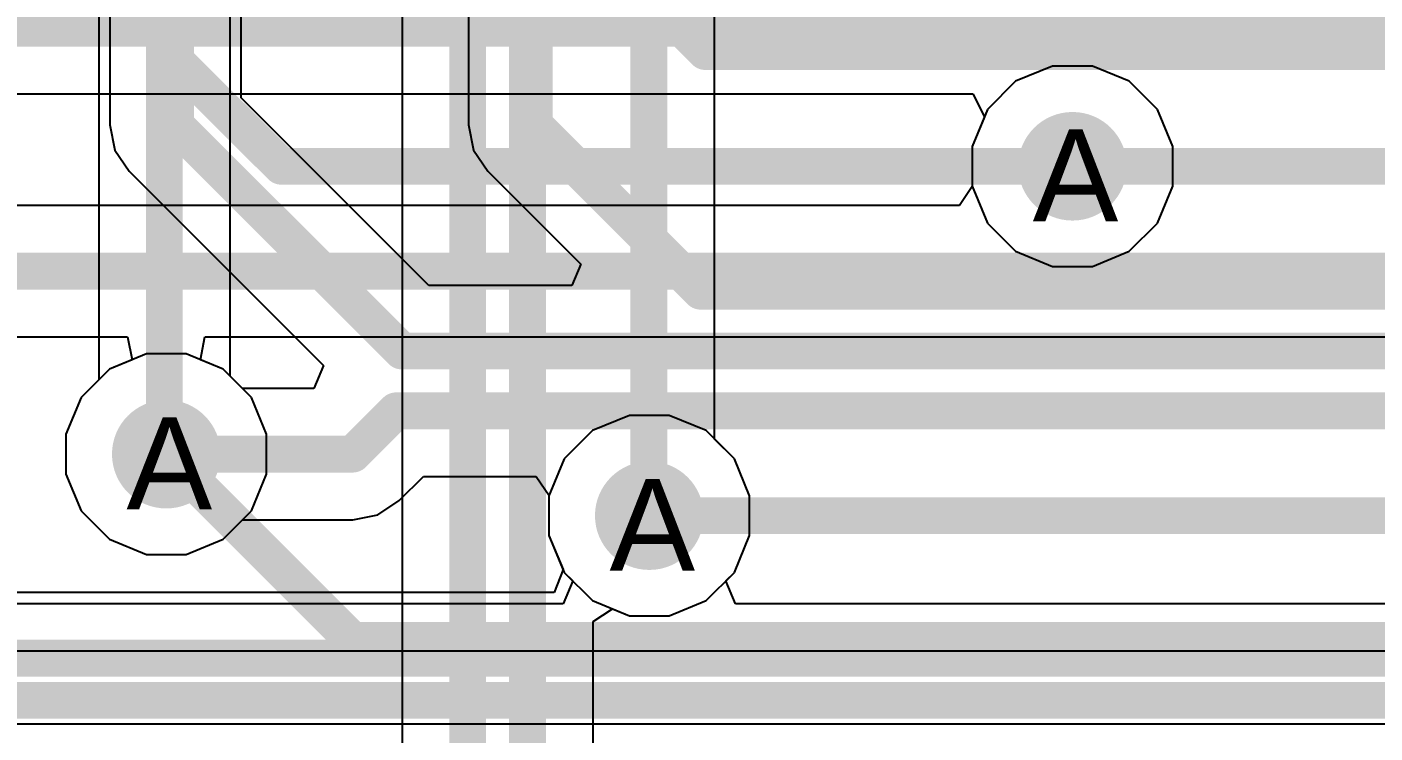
# Model space of a CAD drawing. Header units: inches. Extents: x 0 to 5271, y 0 to 5417.
# Drawn here: x 78.28 to 85.72, y 63.16 to 67.06 of the extents above; entities that cross this region are included whole.
import ezdxf

# ---------------------------------------------------------------- set-up
doc = ezdxf.new("R2010")
doc.units = ezdxf.units.IN
for name, color, linetype in [('Bottom Layer', 5, 'Continuous'), ('Drill Drawing', 1, 'Continuous'), ('L2_GND1', 16, 'Continuous'), ('L3_SIG1', 76, 'Continuous'), ('L4_PWR', 90, 'Continuous'), ('L5_GND2', 156, 'Continuous'), ('L6_SIG2', 130, 'Continuous'), ('L7_GND3', 216, 'Continuous'), ('Top Layer', 1, 'Continuous'), ('Via Holes', 16, 'Continuous')]:
    doc.layers.add(name, color=color, linetype=linetype)
doc.styles.add('Arial', font='', dxfattribs={"height": 0.2})
doc.styles.get('Arial').set_extended_font_data('Arial')

msp = doc.modelspace()

# ---------------------------------------------------------------- hatches: boundary and pattern name
at = {"layer": 'Bottom Layer'}
h = msp.add_hatch(color=5, dxfattribs=at)
edge = h.paths.add_edge_path()
edge.add_arc((84.0486, 66.294), 0.2999994, 0, 360)
h = msp.add_hatch(color=5, dxfattribs=at)
edge = h.paths.add_edge_path()
edge.add_arc((79.0448, 64.7034012), 0.2999994, 0, 360)
h = msp.add_hatch(color=5, dxfattribs=at)
edge = h.paths.add_edge_path()
edge.add_arc((81.7118, 64.36359999999999), 0.2999994, 0, 360)
at = {"layer": 'L2_GND1'}
h = msp.add_hatch(color=16, dxfattribs=at)
edge = h.paths.add_edge_path()
edge.add_arc((84.0486, 66.294), 0.2999994, 0, 360)
h = msp.add_hatch(color=16, dxfattribs=at)
edge = h.paths.add_edge_path()
edge.add_arc((79.0448, 64.7034012), 0.2999994, 0, 360)
h = msp.add_hatch(color=16, dxfattribs=at)
edge = h.paths.add_edge_path()
edge.add_arc((81.7118, 64.36359999999999), 0.2999994, 0, 360)
at = {"layer": 'L3_SIG1'}
h = msp.add_hatch(color=76, dxfattribs=at)
edge = h.paths.add_edge_path()
edge.add_arc((84.0486, 66.294), 0.2999994, 0, 360)
h = msp.add_hatch(color=76, dxfattribs=at)
edge = h.paths.add_edge_path()
edge.add_arc((79.0448, 64.7034012), 0.2999994, 0, 360)
h = msp.add_hatch(color=76, dxfattribs=at)
edge = h.paths.add_edge_path()
edge.add_arc((81.7118, 64.36359999999999), 0.2999994, 0, 360)
at = {"layer": 'L4_PWR'}
h = msp.add_hatch(color=90, dxfattribs=at)
edge = h.paths.add_edge_path()
edge.add_arc((84.0486, 66.294), 0.2999994, 0, 360)
h = msp.add_hatch(color=90, dxfattribs=at)
edge = h.paths.add_edge_path()
edge.add_arc((79.0448, 64.7034012), 0.2999994, 0, 360)
h = msp.add_hatch(color=90, dxfattribs=at)
edge = h.paths.add_edge_path()
edge.add_arc((81.7118, 64.36359999999999), 0.2999994, 0, 360)
at = {"layer": 'L5_GND2'}
h = msp.add_hatch(color=156, dxfattribs=at)
edge = h.paths.add_edge_path()
edge.add_arc((84.0486, 66.294), 0.2999994, 0, 360)
h = msp.add_hatch(color=156, dxfattribs=at)
edge = h.paths.add_edge_path()
edge.add_arc((79.0448, 64.7034012), 0.2999994, 0, 360)
h = msp.add_hatch(color=156, dxfattribs=at)
edge = h.paths.add_edge_path()
edge.add_arc((81.7118, 64.36359999999999), 0.2999994, 0, 360)
at = {"layer": 'L6_SIG2'}
h = msp.add_hatch(color=130, dxfattribs=at)
edge = h.paths.add_edge_path()
edge.add_arc((84.0486, 66.294), 0.2999994, 0, 360)
h = msp.add_hatch(color=130, dxfattribs=at)
edge = h.paths.add_edge_path()
edge.add_arc((79.0448, 64.7034012), 0.2999994, 0, 360)
h = msp.add_hatch(color=130, dxfattribs=at)
edge = h.paths.add_edge_path()
edge.add_arc((81.7118, 64.36359999999999), 0.2999994, 0, 360)
at = {"layer": 'L7_GND3'}
h = msp.add_hatch(color=216, dxfattribs=at)
edge = h.paths.add_edge_path()
edge.add_arc((84.0486, 66.294), 0.2999994, 0, 360)
h = msp.add_hatch(color=216, dxfattribs=at)
edge = h.paths.add_edge_path()
edge.add_arc((79.0448, 64.7034012), 0.2999994, 0, 360)
h = msp.add_hatch(color=216, dxfattribs=at)
edge = h.paths.add_edge_path()
edge.add_arc((81.7118, 64.36359999999999), 0.2999994, 0, 360)
at = {"layer": 'Top Layer'}
h = msp.add_hatch(color=1, dxfattribs=at)
edge = h.paths.add_edge_path()
edge.add_arc((84.0486, 66.294), 0.2999994, 0, 360)
h = msp.add_hatch(color=1, dxfattribs=at)
edge = h.paths.add_edge_path()
edge.add_arc((79.0448, 64.7034012), 0.2999994, 0, 360)
h = msp.add_hatch(color=1, dxfattribs=at)
edge = h.paths.add_edge_path()
edge.add_arc((81.7118, 64.36359999999999), 0.2999994, 0, 360)
at = {"layer": 'Via Holes'}
h = msp.add_hatch(color=7, dxfattribs=at)
edge = h.paths.add_edge_path()
edge.add_arc((84.0486, 66.294), 0.1499997, 0, 360)
h = msp.add_hatch(color=7, dxfattribs=at)
edge = h.paths.add_edge_path()
edge.add_arc((79.0448, 64.7034012), 0.1499997, 0, 360)
h = msp.add_hatch(color=7, dxfattribs=at)
edge = h.paths.add_edge_path()
edge.add_arc((81.7118, 64.36359999999999), 0.1499997, 0, 360)

# ---------------------------------------------------------------- linework, layer by layer
at = {"layer": 'Bottom Layer'}
for points in [[(79.0448, 66.92900254, 0.2032, 0.2032, 0), (79.0448, 69.27860668, 0.2032, 0.2032, 0)], [(79.0448, 66.92900254, 0.2032, 0.2032, 0), (79.67980254, 66.294, 0.2032, 0.2032, 0)], [(79.67980254, 66.294, 0.2032, 0.2032, 0), (84.0486, 66.294, 0.2032, 0.2032, 0)], [(79.0448, 64.7034012, 0.2032, 0.2032, 0), (80.07436867999999, 63.67383252, 0.2032, 0.2032, 0)], [(80.07436867999999, 63.67383252, 0.2032, 0.2032, 0), (86.0369374, 63.67383252, 0.2032, 0.2032, 0)], [(74.62916747999999, 63.34363252, 0.2032, 0.2032, 0), (87.04660772, 63.34363252, 0.2032, 0.2032, 0)]]:
    msp.add_lwpolyline(points, format="xyseb", dxfattribs=at)
for points in [[(78.99399999999999, 66.92900254, 0.1016, 0.1016, 1), (79.09559999999999, 66.92900254, 0.1016, 0.1016, 1)], [(78.99399999999999, 66.92900254, 0.1016, 0.1016, 1), (79.09559999999999, 66.92900254, 0.1016, 0.1016, 1)], [(79.62900254, 66.294, 0.1016, 0.1016, 1), (79.73060253999999, 66.294, 0.1016, 0.1016, 1)], [(79.62900254, 66.294, 0.1016, 0.1016, 1), (79.73060253999999, 66.294, 0.1016, 0.1016, 1)], [(83.9978, 66.294, 0.1016, 0.1016, 1), (84.09939999999999, 66.294, 0.1016, 0.1016, 1)], [(78.99399999999999, 64.7034012, 0.1016, 0.1016, 1), (79.09559999999999, 64.7034012, 0.1016, 0.1016, 1)], [(80.02356868, 63.67383252, 0.1016, 0.1016, 1), (80.12516868, 63.67383252, 0.1016, 0.1016, 1)], [(80.02356868, 63.67383252, 0.1016, 0.1016, 1), (80.12516868, 63.67383252, 0.1016, 0.1016, 1)]]:
    msp.add_lwpolyline(points, format="xyseb", close=True, dxfattribs=at)
at = {"layer": 'L2_GND1'}
for p, q in [((83.93840209999999, 66.84799939999999), (83.73478554, 66.7636587)), ((84.1587979, 66.84799939999999), (83.93840209999999, 66.84799939999999)), ((84.36241446, 66.7636587), (84.1587979, 66.84799939999999)), ((83.73478554, 66.7636587), (83.5789413, 66.60781446)), ((84.5182587, 66.60781446), (84.36241446, 66.7636587)), ((83.5789413, 66.60781446), (83.4946006, 66.4041979)), ((84.6025994, 66.4041979), (84.5182587, 66.60781446)), ((83.4946006, 66.4041979), (83.4946006, 66.1838021)), ((84.6025994, 66.1838021), (84.6025994, 66.4041979)), ((83.4946006, 66.1838021), (83.5789413, 65.98018554)), ((84.5182587, 65.98018554), (84.6025994, 66.1838021)), ((83.5789413, 65.98018554), (83.73478554, 65.8243413)), ((84.36241446, 65.8243413), (84.5182587, 65.98018554)), ((83.73478554, 65.8243413), (83.93840209999999, 65.74000059999999)), ((84.1587979, 65.74000059999999), (84.36241446, 65.8243413)), ((83.93840209999999, 65.74000059999999), (84.1587979, 65.74000059999999)), ((78.93460209999999, 65.2574006), (78.73098553999999, 65.1730599)), ((79.1549979, 65.2574006), (78.93460209999999, 65.2574006)), ((79.35861446, 65.1730599), (79.1549979, 65.2574006)), ((78.73098553999999, 65.1730599), (78.5751413, 65.01721566)), ((79.51445869999999, 65.01721566), (79.35861446, 65.1730599)), ((78.5751413, 65.01721566), (78.4908006, 64.81359909999999)), ((79.5987994, 64.81359909999999), (79.51445869999999, 65.01721566)), ((81.6016021, 64.91759939999999), (81.39798554, 64.8332587)), ((81.8219979, 64.91759939999999), (81.6016021, 64.91759939999999)), ((82.02561446, 64.8332587), (81.8219979, 64.91759939999999)), ((78.4908006, 64.81359909999999), (78.4908006, 64.5932033)), ((79.5987994, 64.5932033), (79.5987994, 64.81359909999999)), ((81.39798554, 64.8332587), (81.2421413, 64.67741446)), ((82.1814587, 64.67741446), (82.02561446, 64.8332587)), ((81.2421413, 64.67741446), (81.1578006, 64.4737979)), ((82.26579939999999, 64.4737979), (82.1814587, 64.67741446)), ((78.4908006, 64.5932033), (78.5751413, 64.38958674)), ((79.51445869999999, 64.38958674), (79.5987994, 64.5932033)), ((81.1578006, 64.4737979), (81.1578006, 64.2534021)), ((82.26579939999999, 64.2534021), (82.26579939999999, 64.4737979)), ((78.5751413, 64.38958674), (78.73098553999999, 64.2337425)), ((79.35861446, 64.2337425), (79.51445869999999, 64.38958674)), ((81.1578006, 64.2534021), (81.2421413, 64.04978554)), ((82.1814587, 64.04978554), (82.26579939999999, 64.2534021)), ((78.73098553999999, 64.2337425), (78.93460209999999, 64.14940179999999)), ((79.1549979, 64.14940179999999), (79.35861446, 64.2337425)), ((78.93460209999999, 64.14940179999999), (79.1549979, 64.14940179999999)), ((81.2421413, 64.04978554), (81.39798554, 63.89394129999999)), ((82.02561446, 63.89394129999999), (82.1814587, 64.04978554)), ((81.39798554, 63.89394129999999), (81.6016021, 63.80960059999999)), ((81.8219979, 63.80960059999999), (82.02561446, 63.89394129999999)), ((81.6016021, 63.80960059999999), (81.8219979, 63.80960059999999))]:
    msp.add_line(p, q, dxfattribs=at)
at = {"layer": 'L3_SIG1'}
for p, q in [((83.93840209999999, 66.84799939999999), (83.73478554, 66.7636587)), ((84.1587979, 66.84799939999999), (83.93840209999999, 66.84799939999999)), ((84.36241446, 66.7636587), (84.1587979, 66.84799939999999)), ((83.73478554, 66.7636587), (83.5789413, 66.60781446)), ((84.5182587, 66.60781446), (84.36241446, 66.7636587)), ((83.5789413, 66.60781446), (83.4946006, 66.4041979)), ((84.6025994, 66.4041979), (84.5182587, 66.60781446)), ((83.4946006, 66.4041979), (83.4946006, 66.1838021)), ((84.6025994, 66.1838021), (84.6025994, 66.4041979)), ((83.4946006, 66.1838021), (83.5789413, 65.98018554)), ((84.5182587, 65.98018554), (84.6025994, 66.1838021)), ((83.5789413, 65.98018554), (83.73478554, 65.8243413)), ((84.36241446, 65.8243413), (84.5182587, 65.98018554)), ((83.73478554, 65.8243413), (83.93840209999999, 65.74000059999999)), ((84.1587979, 65.74000059999999), (84.36241446, 65.8243413)), ((83.93840209999999, 65.74000059999999), (84.1587979, 65.74000059999999)), ((78.93460209999999, 65.2574006), (78.73098553999999, 65.1730599)), ((79.1549979, 65.2574006), (78.93460209999999, 65.2574006)), ((79.35861446, 65.1730599), (79.1549979, 65.2574006)), ((78.73098553999999, 65.1730599), (78.5751413, 65.01721566)), ((79.51445869999999, 65.01721566), (79.35861446, 65.1730599)), ((78.5751413, 65.01721566), (78.4908006, 64.81359909999999)), ((79.5987994, 64.81359909999999), (79.51445869999999, 65.01721566)), ((81.6016021, 64.91759939999999), (81.39798554, 64.8332587)), ((81.8219979, 64.91759939999999), (81.6016021, 64.91759939999999)), ((82.02561446, 64.8332587), (81.8219979, 64.91759939999999)), ((78.4908006, 64.81359909999999), (78.4908006, 64.5932033)), ((79.5987994, 64.5932033), (79.5987994, 64.81359909999999)), ((81.39798554, 64.8332587), (81.2421413, 64.67741446)), ((82.1814587, 64.67741446), (82.02561446, 64.8332587)), ((81.2421413, 64.67741446), (81.1578006, 64.4737979)), ((82.26579939999999, 64.4737979), (82.1814587, 64.67741446)), ((78.4908006, 64.5932033), (78.5751413, 64.38958674)), ((79.51445869999999, 64.38958674), (79.5987994, 64.5932033)), ((81.1578006, 64.4737979), (81.1578006, 64.2534021)), ((82.26579939999999, 64.2534021), (82.26579939999999, 64.4737979)), ((78.5751413, 64.38958674), (78.73098553999999, 64.2337425)), ((79.35861446, 64.2337425), (79.51445869999999, 64.38958674)), ((81.1578006, 64.2534021), (81.2421413, 64.04978554)), ((82.1814587, 64.04978554), (82.26579939999999, 64.2534021)), ((78.73098553999999, 64.2337425), (78.93460209999999, 64.14940179999999)), ((79.1549979, 64.14940179999999), (79.35861446, 64.2337425)), ((78.93460209999999, 64.14940179999999), (79.1549979, 64.14940179999999)), ((81.2421413, 64.04978554), (81.39798554, 63.89394129999999)), ((82.02561446, 63.89394129999999), (82.1814587, 64.04978554)), ((81.39798554, 63.89394129999999), (81.6016021, 63.80960059999999)), ((81.8219979, 63.80960059999999), (82.02561446, 63.89394129999999)), ((81.6016021, 63.80960059999999), (81.8219979, 63.80960059999999))]:
    msp.add_line(p, q, dxfattribs=at)
at = {"layer": 'L4_PWR'}
for p, q in [((83.93840209999999, 66.84799939999999), (83.73478554, 66.7636587)), ((84.1587979, 66.84799939999999), (83.93840209999999, 66.84799939999999)), ((84.36241446, 66.7636587), (84.1587979, 66.84799939999999)), ((83.73478554, 66.7636587), (83.5789413, 66.60781446)), ((84.5182587, 66.60781446), (84.36241446, 66.7636587)), ((83.5789413, 66.60781446), (83.4946006, 66.4041979)), ((84.6025994, 66.4041979), (84.5182587, 66.60781446)), ((83.4946006, 66.4041979), (83.4946006, 66.1838021)), ((84.6025994, 66.1838021), (84.6025994, 66.4041979)), ((83.4946006, 66.1838021), (83.5789413, 65.98018554)), ((84.5182587, 65.98018554), (84.6025994, 66.1838021)), ((83.5789413, 65.98018554), (83.73478554, 65.8243413)), ((84.36241446, 65.8243413), (84.5182587, 65.98018554)), ((83.73478554, 65.8243413), (83.93840209999999, 65.74000059999999)), ((84.1587979, 65.74000059999999), (84.36241446, 65.8243413)), ((83.93840209999999, 65.74000059999999), (84.1587979, 65.74000059999999)), ((78.93460209999999, 65.2574006), (78.73098553999999, 65.1730599)), ((79.1549979, 65.2574006), (78.93460209999999, 65.2574006)), ((79.35861446, 65.1730599), (79.1549979, 65.2574006)), ((78.73098553999999, 65.1730599), (78.5751413, 65.01721566)), ((79.51445869999999, 65.01721566), (79.35861446, 65.1730599)), ((78.5751413, 65.01721566), (78.4908006, 64.81359909999999)), ((79.5987994, 64.81359909999999), (79.51445869999999, 65.01721566)), ((81.6016021, 64.91759939999999), (81.39798554, 64.8332587)), ((81.8219979, 64.91759939999999), (81.6016021, 64.91759939999999)), ((82.02561446, 64.8332587), (81.8219979, 64.91759939999999)), ((78.4908006, 64.81359909999999), (78.4908006, 64.5932033)), ((79.5987994, 64.5932033), (79.5987994, 64.81359909999999)), ((81.39798554, 64.8332587), (81.2421413, 64.67741446)), ((82.1814587, 64.67741446), (82.02561446, 64.8332587)), ((81.2421413, 64.67741446), (81.1578006, 64.4737979)), ((82.26579939999999, 64.4737979), (82.1814587, 64.67741446)), ((78.4908006, 64.5932033), (78.5751413, 64.38958674)), ((79.51445869999999, 64.38958674), (79.5987994, 64.5932033)), ((81.1578006, 64.4737979), (81.1578006, 64.2534021)), ((82.26579939999999, 64.2534021), (82.26579939999999, 64.4737979)), ((78.5751413, 64.38958674), (78.73098553999999, 64.2337425)), ((79.35861446, 64.2337425), (79.51445869999999, 64.38958674)), ((81.1578006, 64.2534021), (81.2421413, 64.04978554)), ((82.1814587, 64.04978554), (82.26579939999999, 64.2534021)), ((78.73098553999999, 64.2337425), (78.93460209999999, 64.14940179999999)), ((79.1549979, 64.14940179999999), (79.35861446, 64.2337425)), ((78.93460209999999, 64.14940179999999), (79.1549979, 64.14940179999999)), ((81.2421413, 64.04978554), (81.28867663999999, 64.0032502)), ((82.13492335999999, 64.0032502), (82.1814587, 64.04978554)), ((81.28867663999999, 64.0032502), (81.2360707, 63.8762502)), ((82.1875293, 63.8762502), (82.13492335999999, 64.0032502)), ((81.2360707, 63.8762502), (73.9833293, 63.8762502)), ((95.93478146, 63.8762502), (82.1875293, 63.8762502)), ((40.8008328, 63.61727433999999), (95.93478146, 63.61727433999999))]:
    msp.add_line(p, q, dxfattribs=at)
at = {"layer": 'L5_GND2'}
for p, q in [((78.73303278, 79.7305873), (78.73303278, 66.5226254)), ((80.71423277999999, 72.86267876), (80.71423277999999, 66.5226127)), ((79.45816721999999, 66.67278003999999), (79.45816721999999, 69.80934475999999)), ((80.49517809999999, 65.63576662), (79.45816721999999, 66.67278003999999)), ((78.73303278, 66.5226254), (78.7330277, 66.5226)), ((78.7330277, 66.5226), (78.76062988, 66.3838525)), ((80.71423277999999, 66.5226127), (80.71423023999999, 66.5226)), ((80.71423023999999, 66.5226), (80.74183242, 66.3838525)), ((78.76062988, 66.3838525), (78.83922256, 66.26622509999999)), ((80.74183242, 66.3838525), (80.8204251, 66.26622509999999)), ((78.83922256, 66.26622509999999), (79.91247924, 65.19296842)), ((80.8204251, 66.26622509999999), (81.33355082, 65.75309938)), ((81.33355082, 65.75309938), (81.28495045999999, 65.63576662)), ((81.28495045999999, 65.63576662), (80.49517809999999, 65.63576662)), ((78.93460209999999, 65.2574006), (78.73098553999999, 65.1730599)), ((79.1549979, 65.2574006), (78.93460209999999, 65.2574006)), ((79.35861446, 65.1730599), (79.1549979, 65.2574006)), ((78.73098553999999, 65.1730599), (78.5751413, 65.01721566)), ((79.46570593999999, 65.06596841999999), (79.35861446, 65.1730599)), ((79.91247924, 65.19296842), (79.85987584, 65.06596841999999)), ((79.85987584, 65.06596841999999), (79.46570593999999, 65.06596841999999)), ((78.5751413, 65.01721566), (78.4908006, 64.81359909999999)), ((78.4908006, 64.81359909999999), (78.4908006, 64.5932033)), ((78.4908006, 64.5932033), (78.5751413, 64.38958674)), ((80.33066738, 64.4470263), (80.46407072, 64.58043217999999)), ((80.46407072, 64.58043217999999), (81.0876712, 64.58043217999999)), ((81.0876712, 64.58043217999999), (81.15822985999999, 64.47483421999999)), ((81.15822985999999, 64.47483421999999), (81.1578006, 64.4737979)), ((81.1578006, 64.4737979), (81.1578006, 64.2534021)), ((78.5751413, 64.38958674), (78.73098553999999, 64.2337425)), ((80.21303997999999, 64.36843362), (80.33066738, 64.4470263)), ((79.35861446, 64.2337425), (79.46570593999999, 64.34083398)), ((79.46570593999999, 64.34083398), (80.07427977999998, 64.34083398)), ((80.07427977999998, 64.34083398), (80.07429248, 64.34083144)), ((80.07429248, 64.34083144), (80.21303997999999, 64.36843362)), ((81.1578006, 64.2534021), (81.23551952, 64.06576976)), ((78.73098553999999, 64.2337425), (78.93460209999999, 64.14940179999999)), ((79.1549979, 64.14940179999999), (79.35861446, 64.2337425)), ((78.93460209999999, 64.14940179999999), (79.1549979, 64.14940179999999)), ((81.23551952, 64.06576976), (81.18722396, 63.93876722)), ((81.18722396, 63.93876722), (74.54678004, 63.93876722)), ((74.39659999999999, 63.21363277999999), (95.53184602, 63.21363532))]:
    msp.add_line(p, q, dxfattribs=at)
for points in [[(79.09559999999999, 66.5226, 0.2032, 0.2032, 0), (79.09559999999999, 79.7306, 0.2032, 0.2032, 0)], [(81.0768, 66.5226, 0.2032, 0.2032, 0), (81.0768, 73.01285879999999, 0.2032, 0.2032, 0)], [(81.45779999999999, 67.49122392, 0.2032, 0.2032, 0), (82.0211466, 66.92787732000001, 0.2032, 0.2032, 0)], [(82.0211466, 66.92787732000001, 0.2032, 0.2032, 0), (94.84492334, 66.92787732000001, 0.2032, 0.2032, 0)], [(79.09559746, 66.5226, 0.2032, 0.2032, 0), (80.34499806, 65.2731994, 0.2032, 0.2032, 0)], [(81.0768, 66.5226, 0.2032, 0.2032, 0), (81.99600059999999, 65.6033994, 0.2032, 0.2032, 0)], [(84.0486, 66.294, 0.2032, 0.2032, 0), (100.83687478, 66.294, 0.2032, 0.2032, 0)], [(81.99600059999999, 65.6033994, 0.2032, 0.2032, 0), (101.060504, 65.6033994, 0.2032, 0.2032, 0)], [(80.34499806, 65.2731994, 0.2032, 0.2032, 0), (100.92373262, 65.2731994, 0.2032, 0.2032, 0)], [(80.07429248, 64.7034012, 0.2032, 0.2032, 0), (80.31389067999999, 64.9429994, 0.2032, 0.2032, 0)], [(80.31389067999999, 64.9429994, 0.2032, 0.2032, 0), (100.78696124, 64.9429994, 0.2032, 0.2032, 0)], [(79.05095949999999, 64.70955816, 0.2032, 0.2032, 0), (79.05711646, 64.7034012, 0.2032, 0.2032, 0)], [(79.05711646, 64.7034012, 0.2032, 0.2032, 0), (80.07429248, 64.7034012, 0.2032, 0.2032, 0)], [(81.7118, 64.36359999999999, 0.2032, 0.2032, 0), (81.71180762, 64.36360762, 0.2032, 0.2032, 0)], [(81.71180762, 64.36360762, 0.2032, 0.2032, 0), (100.89938164, 64.36360762, 0.2032, 0.2032, 0)], [(74.39659999999999, 63.5762, 0.2032, 0.2032, 0), (101.21899492, 63.57620254, 0.2032, 0.2032, 0)]]:
    msp.add_lwpolyline(points, format="xyseb", dxfattribs=at)
for points in [[(81.9703466, 66.92787732000001, 0.1016, 0.1016, 1), (82.07194659999999, 66.92787732000001, 0.1016, 0.1016, 1)], [(81.9703466, 66.92787732000001, 0.1016, 0.1016, 1), (82.07194659999999, 66.92787732000001, 0.1016, 0.1016, 1)], [(79.04479746, 66.5226, 0.1016, 0.1016, 1), (79.14639745999999, 66.5226, 0.1016, 0.1016, 1)], [(79.0448, 66.5226, 0.1016, 0.1016, 1), (79.1464, 66.5226, 0.1016, 0.1016, 1)], [(81.026, 66.5226, 0.1016, 0.1016, 1), (81.1276, 66.5226, 0.1016, 0.1016, 1)], [(81.026, 66.5226, 0.1016, 0.1016, 1), (81.1276, 66.5226, 0.1016, 0.1016, 1)], [(83.9978, 66.294, 0.1016, 0.1016, 1), (84.09939999999999, 66.294, 0.1016, 0.1016, 1)], [(81.9452006, 65.6033994, 0.1016, 0.1016, 1), (82.0468006, 65.6033994, 0.1016, 0.1016, 1)], [(81.9452006, 65.6033994, 0.1016, 0.1016, 1), (82.0468006, 65.6033994, 0.1016, 0.1016, 1)], [(80.29419806, 65.2731994, 0.1016, 0.1016, 1), (80.39579805999999, 65.2731994, 0.1016, 0.1016, 1)], [(80.29419806, 65.2731994, 0.1016, 0.1016, 1), (80.39579805999999, 65.2731994, 0.1016, 0.1016, 1)], [(80.26309068, 64.9429994, 0.1016, 0.1016, 1), (80.36469068, 64.9429994, 0.1016, 0.1016, 1)], [(80.26309068, 64.9429994, 0.1016, 0.1016, 1), (80.36469068, 64.9429994, 0.1016, 0.1016, 1)], [(79.0001595, 64.70955816, 0.1016, 0.1016, 1), (79.1017595, 64.70955816, 0.1016, 0.1016, 1)], [(79.00631646, 64.7034012, 0.1016, 0.1016, 1), (79.10791646, 64.7034012, 0.1016, 0.1016, 1)], [(79.00631646, 64.7034012, 0.1016, 0.1016, 1), (79.10791646, 64.7034012, 0.1016, 0.1016, 1)], [(80.02349248, 64.7034012, 0.1016, 0.1016, 1), (80.12509247999999, 64.7034012, 0.1016, 0.1016, 1)], [(80.02349248, 64.7034012, 0.1016, 0.1016, 1), (80.12509247999999, 64.7034012, 0.1016, 0.1016, 1)], [(81.66099999999999, 64.36359999999999, 0.1016, 0.1016, 1), (81.76259999999999, 64.36359999999999, 0.1016, 0.1016, 1)], [(81.66100761999999, 64.36360762, 0.1016, 0.1016, 1), (81.76260762, 64.36360762, 0.1016, 0.1016, 1)], [(81.66100761999999, 64.36360762, 0.1016, 0.1016, 1), (81.76260762, 64.36360762, 0.1016, 0.1016, 1)]]:
    msp.add_lwpolyline(points, format="xyseb", close=True, dxfattribs=at)
at = {"layer": 'L6_SIG2'}
for p, q in [((83.93840209999999, 66.84799939999999), (83.73478554, 66.7636587)), ((84.1587979, 66.84799939999999), (83.93840209999999, 66.84799939999999)), ((84.36241446, 66.7636587), (84.1587979, 66.84799939999999)), ((83.73478554, 66.7636587), (83.5789413, 66.60781446)), ((84.5182587, 66.60781446), (84.36241446, 66.7636587)), ((83.5789413, 66.60781446), (83.4946006, 66.4041979)), ((84.6025994, 66.4041979), (84.5182587, 66.60781446)), ((83.4946006, 66.4041979), (83.4946006, 66.1838021)), ((84.6025994, 66.1838021), (84.6025994, 66.4041979)), ((83.4946006, 66.1838021), (83.5789413, 65.98018554)), ((84.5182587, 65.98018554), (84.6025994, 66.1838021)), ((83.5789413, 65.98018554), (83.73478554, 65.8243413)), ((84.36241446, 65.8243413), (84.5182587, 65.98018554)), ((83.73478554, 65.8243413), (83.93840209999999, 65.74000059999999)), ((84.1587979, 65.74000059999999), (84.36241446, 65.8243413)), ((83.93840209999999, 65.74000059999999), (84.1587979, 65.74000059999999)), ((78.93460209999999, 65.2574006), (78.73098553999999, 65.1730599)), ((79.1549979, 65.2574006), (78.93460209999999, 65.2574006)), ((79.35861446, 65.1730599), (79.1549979, 65.2574006)), ((78.73098553999999, 65.1730599), (78.5751413, 65.01721566)), ((79.51445869999999, 65.01721566), (79.35861446, 65.1730599)), ((78.5751413, 65.01721566), (78.4908006, 64.81359909999999)), ((79.5987994, 64.81359909999999), (79.51445869999999, 65.01721566)), ((81.6016021, 64.91759939999999), (81.39798554, 64.8332587)), ((81.8219979, 64.91759939999999), (81.6016021, 64.91759939999999)), ((82.02561446, 64.8332587), (81.8219979, 64.91759939999999)), ((78.4908006, 64.81359909999999), (78.4908006, 64.5932033)), ((79.5987994, 64.5932033), (79.5987994, 64.81359909999999)), ((81.39798554, 64.8332587), (81.2421413, 64.67741446)), ((82.1814587, 64.67741446), (82.02561446, 64.8332587)), ((81.2421413, 64.67741446), (81.1578006, 64.4737979)), ((82.26579939999999, 64.4737979), (82.1814587, 64.67741446)), ((78.4908006, 64.5932033), (78.5751413, 64.38958674)), ((79.51445869999999, 64.38958674), (79.5987994, 64.5932033)), ((81.1578006, 64.4737979), (81.1578006, 64.2534021)), ((82.26579939999999, 64.2534021), (82.26579939999999, 64.4737979)), ((78.5751413, 64.38958674), (78.73098553999999, 64.2337425)), ((79.35861446, 64.2337425), (79.51445869999999, 64.38958674)), ((81.1578006, 64.2534021), (81.2421413, 64.04978554)), ((82.1814587, 64.04978554), (82.26579939999999, 64.2534021)), ((78.73098553999999, 64.2337425), (78.93460209999999, 64.14940179999999)), ((79.1549979, 64.14940179999999), (79.35861446, 64.2337425)), ((78.93460209999999, 64.14940179999999), (79.1549979, 64.14940179999999)), ((81.2421413, 64.04978554), (81.39798554, 63.89394129999999)), ((82.02561446, 63.89394129999999), (82.1814587, 64.04978554)), ((81.39798554, 63.89394129999999), (81.6016021, 63.80960059999999)), ((81.8219979, 63.80960059999999), (82.02561446, 63.89394129999999)), ((81.6016021, 63.80960059999999), (81.8219979, 63.80960059999999))]:
    msp.add_line(p, q, dxfattribs=at)
at = {"layer": 'L7_GND3'}
for p, q in [((77.40830593999999, 66.69343278), (83.49862395999999, 66.69343278)), ((83.49862395999999, 66.69343278), (83.56179884, 66.56643024)), ((83.56179884, 66.56643024), (83.4946006, 66.4041979)), ((83.4946006, 66.4041979), (83.4946006, 66.1838021)), ((83.49502986, 66.18276578), (83.4244712, 66.07716781999999)), ((83.4946006, 66.1838021), (83.49502986, 66.18276578)), ((83.4244712, 66.07716781999999), (74.87218198, 66.07716781999999)), ((75.2035961, 65.35203338), (78.83119615999999, 65.35203338)), ((78.83119615999999, 65.35203338), (78.856459, 65.22503338)), ((79.233141, 65.22503338), (79.25840384, 65.35203338)), ((79.25840384, 65.35203338), (103.6621879, 65.35203338)), ((78.856459, 65.22503338), (78.73098553999999, 65.1730599)), ((79.35861446, 65.1730599), (79.233141, 65.22503338)), ((78.73098553999999, 65.1730599), (78.5751413, 65.01721566)), ((79.51445869999999, 65.01721566), (79.35861446, 65.1730599)), ((78.5751413, 65.01721566), (78.4908006, 64.81359909999999)), ((79.5987994, 64.81359909999999), (79.51445869999999, 65.01721566)), ((81.6016021, 64.91759939999999), (81.39798554, 64.8332587)), ((81.8219979, 64.91759939999999), (81.6016021, 64.91759939999999)), ((82.02561446, 64.8332587), (81.8219979, 64.91759939999999)), ((78.4908006, 64.81359909999999), (78.4908006, 64.5932033)), ((79.5987994, 64.5932033), (79.5987994, 64.81359909999999)), ((81.39798554, 64.8332587), (81.2421413, 64.67741446)), ((82.1814587, 64.67741446), (82.02561446, 64.8332587)), ((81.2421413, 64.67741446), (81.1578006, 64.4737979)), ((82.26579939999999, 64.4737979), (82.1814587, 64.67741446)), ((78.4908006, 64.5932033), (78.5751413, 64.38958674)), ((79.51445869999999, 64.38958674), (79.5987994, 64.5932033)), ((81.1578006, 64.4737979), (81.1578006, 64.2534021)), ((82.26579939999999, 64.2534021), (82.26579939999999, 64.4737979)), ((78.5751413, 64.38958674), (78.73098553999999, 64.2337425)), ((79.35861446, 64.2337425), (79.51445869999999, 64.38958674)), ((81.1578006, 64.2534021), (81.2421413, 64.04978554)), ((82.1814587, 64.04978554), (82.26579939999999, 64.2534021)), ((78.73098553999999, 64.2337425), (78.93460209999999, 64.14940179999999)), ((79.1549979, 64.14940179999999), (79.35861446, 64.2337425)), ((78.93460209999999, 64.14940179999999), (79.1549979, 64.14940179999999)), ((81.2421413, 64.04978554), (81.39798554, 63.89394129999999)), ((82.02561446, 63.89394129999999), (82.1814587, 64.04978554)), ((81.39798554, 63.89394129999999), (81.6016021, 63.80960059999999)), ((81.8219979, 63.80960059999999), (82.02561446, 63.89394129999999)), ((81.6016021, 63.80960059999999), (81.8219979, 63.80960059999999))]:
    msp.add_line(p, q, dxfattribs=at)
for points in [[(76.9874, 67.056, 0.2032, 0.2032, 0), (86.45958069999999, 67.056, 0.2032, 0.2032, 0)], [(74.72200193999998, 65.7146006, 0.2032, 0.2032, 0), (103.6622006, 65.7146006, 0.2032, 0.2032, 0)]]:
    msp.add_lwpolyline(points, format="xyseb", dxfattribs=at)
at = {"layer": 'Top Layer'}
for p, q in [((78.6717121, 70.92195874), (78.6717121, 65.11378646)), ((79.39684654, 65.13482782), (79.39684654, 69.93761476)), ((82.07196945999999, 64.7869037), (82.07196945999999, 69.69566452)), ((80.34683702, 69.57938332), (80.34683702, 61.9377349)), ((83.93840209999999, 66.84799939999999), (83.73478554, 66.7636587)), ((84.1587979, 66.84799939999999), (83.93840209999999, 66.84799939999999)), ((84.36241446, 66.7636587), (84.1587979, 66.84799939999999)), ((83.73478554, 66.7636587), (83.5789413, 66.60781446)), ((84.5182587, 66.60781446), (84.36241446, 66.7636587)), ((83.5789413, 66.60781446), (83.4946006, 66.4041979)), ((84.6025994, 66.4041979), (84.5182587, 66.60781446)), ((83.4946006, 66.4041979), (83.4946006, 66.1838021)), ((84.6025994, 66.1838021), (84.6025994, 66.4041979)), ((83.4946006, 66.1838021), (83.5789413, 65.98018554)), ((84.5182587, 65.98018554), (84.6025994, 66.1838021)), ((83.5789413, 65.98018554), (83.73478554, 65.8243413)), ((84.36241446, 65.8243413), (84.5182587, 65.98018554)), ((83.73478554, 65.8243413), (83.93840209999999, 65.74000059999999)), ((84.1587979, 65.74000059999999), (84.36241446, 65.8243413)), ((83.93840209999999, 65.74000059999999), (84.1587979, 65.74000059999999)), ((79.51445869999999, 65.01721566), (79.39684654, 65.13482782)), ((78.6717121, 65.11378646), (78.5751413, 65.01721566)), ((78.5751413, 65.01721566), (78.4908006, 64.81359909999999)), ((79.5987994, 64.81359909999999), (79.51445869999999, 65.01721566)), ((78.4908006, 64.81359909999999), (78.4908006, 64.5932033)), ((79.5987994, 64.5932033), (79.5987994, 64.81359909999999)), ((82.1814587, 64.67741446), (82.07196945999999, 64.7869037)), ((82.26579939999999, 64.4737979), (82.1814587, 64.67741446)), ((78.4908006, 64.5932033), (78.5751413, 64.38958674)), ((79.51445869999999, 64.38958674), (79.5987994, 64.5932033)), ((82.26579939999999, 64.2534021), (82.26579939999999, 64.4737979)), ((78.5751413, 64.38958674), (78.73098553999999, 64.2337425)), ((79.35861446, 64.2337425), (79.51445869999999, 64.38958674)), ((82.1814587, 64.04978554), (82.26579939999999, 64.2534021)), ((78.73098553999999, 64.2337425), (78.93460209999999, 64.14940179999999)), ((79.1549979, 64.14940179999999), (79.35861446, 64.2337425)), ((78.93460209999999, 64.14940179999999), (79.1549979, 64.14940179999999)), ((82.02561446, 63.89394129999999), (82.1814587, 64.04978554)), ((81.8219979, 63.80960059999999), (82.02561446, 63.89394129999999)), ((81.40217145999999, 63.77790901999999), (81.50776941999999, 63.84846768)), ((81.50776941999999, 63.84846768), (81.6016021, 63.80960059999999)), ((81.6016021, 63.80960059999999), (81.8219979, 63.80960059999999)), ((81.40217145999999, 62.39714469999999), (81.40217145999999, 63.77790901999999))]:
    msp.add_line(p, q, dxfattribs=at)
for points in [[(79.03427932, 64.71392188, 0.2032, 0.2032, 0), (79.03427932, 72.17595674, 0.2032, 0.2032, 0)], [(80.70940424, 61.93772219999999, 0.2032, 0.2032, 0), (80.70940424, 70.24255192, 0.2032, 0.2032, 0)], [(81.70940224, 64.36599776, 0.2032, 0.2032, 0), (81.70940224, 70.18323783999999, 0.2032, 0.2032, 0)], [(81.03960424, 62.24696212, 0.2032, 0.2032, 0), (81.03960424, 70.05748752, 0.2032, 0.2032, 0)], [(79.03427932, 64.71392188, 0.2032, 0.2032, 0), (79.0448, 64.7034012, 0.2032, 0.2032, 0)], [(81.70940224, 64.36599776, 0.2032, 0.2032, 0), (81.7118, 64.36359999999999, 0.2032, 0.2032, 0)]]:
    msp.add_lwpolyline(points, format="xyseb", dxfattribs=at)
for points in [[(78.98347932, 64.71392188, 0.1016, 0.1016, 1), (79.08507931999999, 64.71392188, 0.1016, 0.1016, 1)], [(78.98347932, 64.71392188, 0.1016, 0.1016, 1), (79.08507931999999, 64.71392188, 0.1016, 0.1016, 1)], [(78.99399999999999, 64.7034012, 0.1016, 0.1016, 1), (79.09559999999999, 64.7034012, 0.1016, 0.1016, 1)], [(81.65860224, 64.36599776, 0.1016, 0.1016, 1), (81.76020223999998, 64.36599776, 0.1016, 0.1016, 1)], [(81.65860224, 64.36599776, 0.1016, 0.1016, 1), (81.76020223999998, 64.36599776, 0.1016, 0.1016, 1)], [(81.66099999999999, 64.36359999999999, 0.1016, 0.1016, 1), (81.76259999999999, 64.36359999999999, 0.1016, 0.1016, 1)]]:
    msp.add_lwpolyline(points, format="xyseb", close=True, dxfattribs=at)

# ---------------------------------------------------------------- texts
at = {"layer": 'Drill Drawing', "style": 'Arial'}
for p in [(83.8285217, 65.98928382), (78.8247217, 64.39868502), (81.4917217, 64.05888382)]:
    msp.add_text('A', height=0.508, dxfattribs=at).set_placement(p)

doc.saveas('drawing.dxf')
